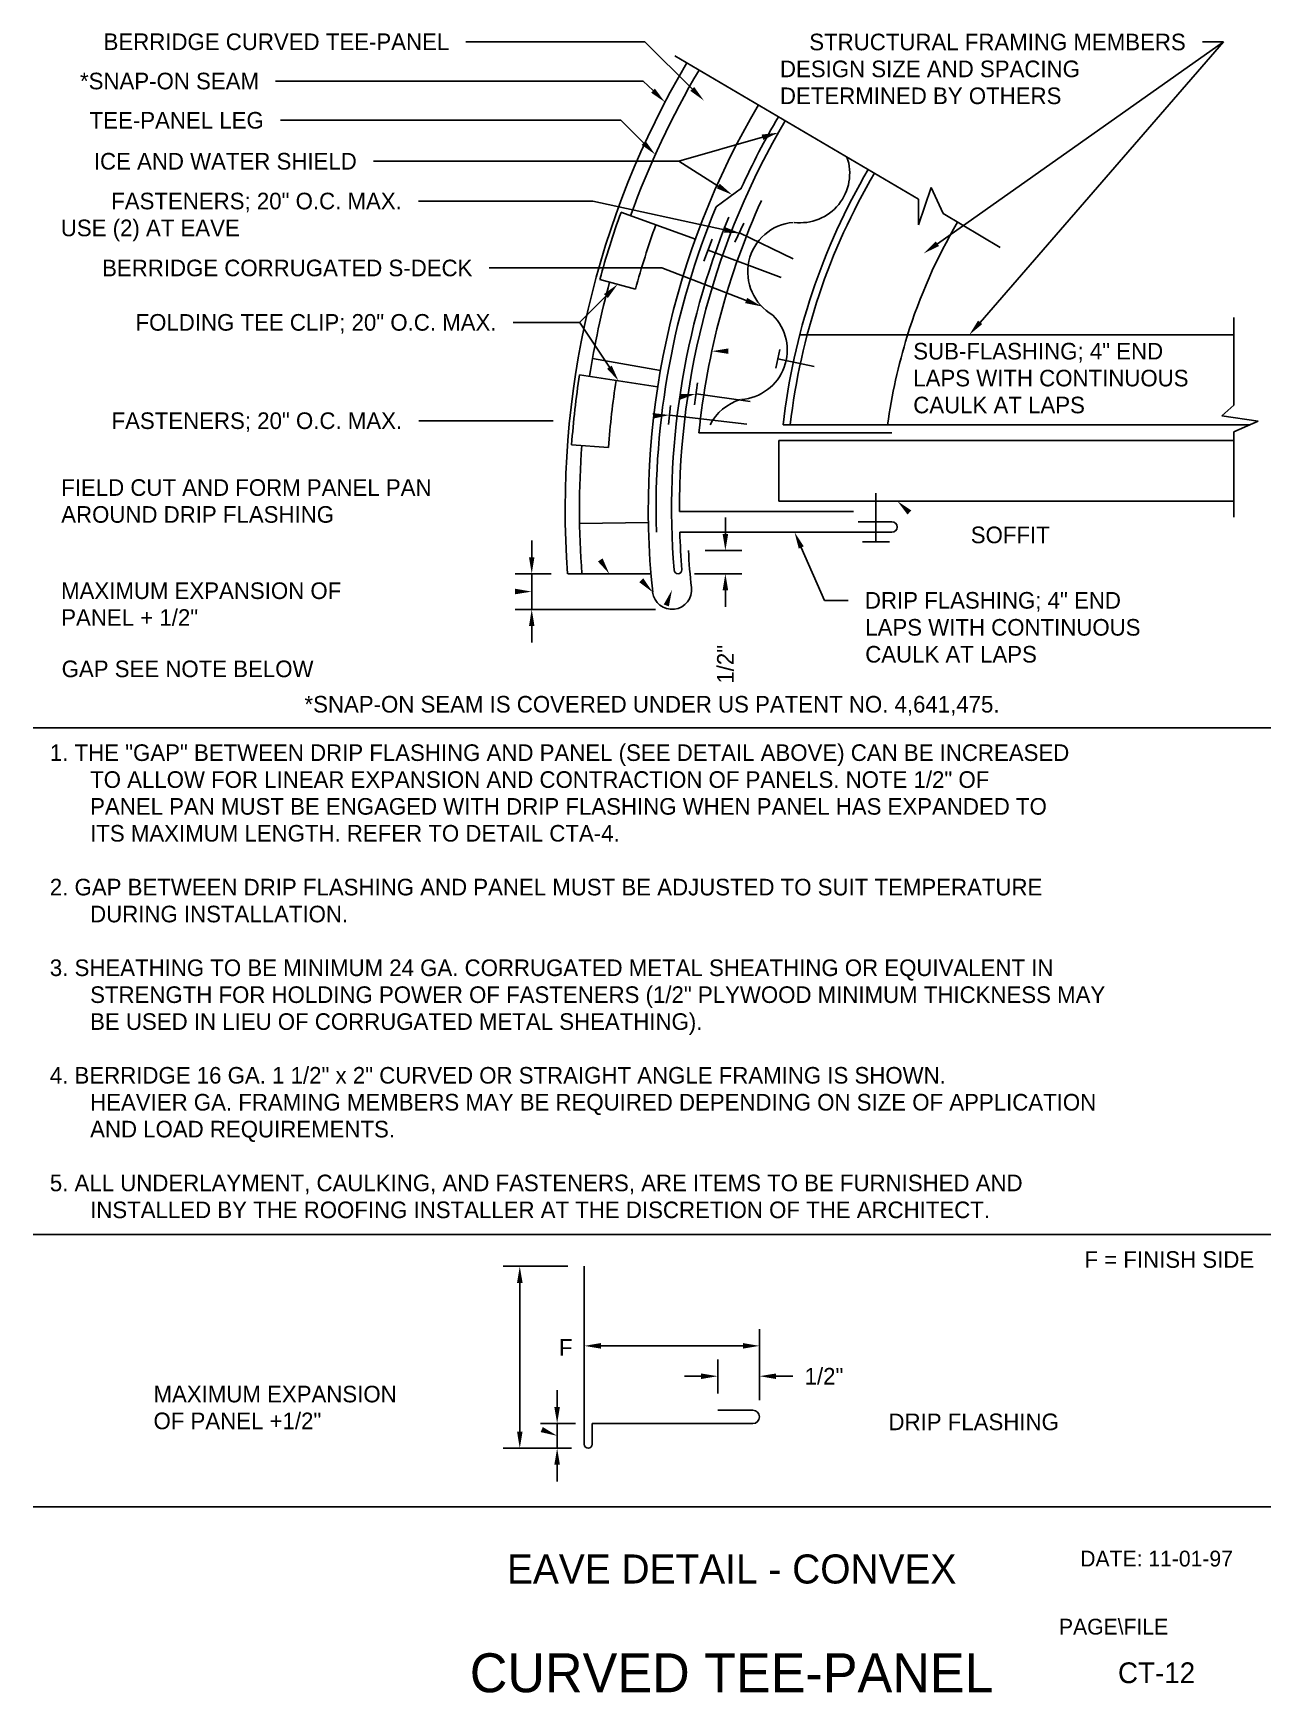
# Model space of a CAD drawing. Extents: x 1 to 15.9, y 0.5 to 20.5.
import ezdxf
from ezdxf.enums import TextEntityAlignment as Align

# ---------------------------------------------------------------- set-up
doc = ezdxf.new("R2010")
doc.units = 0
doc.header["$LTSCALE"] = 0.26666
doc.linetypes.add('HIDDENX2', pattern=[0])
for name, color, linetype in [('BORDER', 7, 'CONTINUOUS'), ('CMP-FLSH', 7, 'CONTINUOUS'), ('DIM-TXT', 7, 'CONTINUOUS'), ('STRCTR', 7, 'CONTINUOUS')]:
    doc.layers.add(name, color=color, linetype=linetype)

msp = doc.modelspace()

# ---------------------------------------------------------------- linework, layer by layer
at = {"layer": 'BORDER', "color": 0, "linetype": 'CONTINUOUS'}
for p, q in [((0.982, 12.129), (15.88, 12.129)), ((0.982, 6.026), (15.88, 6.026)), ((15.88, 2.75), (0.982, 2.75))]:
    msp.add_line(p, q, dxfattribs=at)
at = {"layer": 'CMP-FLSH', "color": 0, "linetype": 'CONTINUOUS'}
for p, q in [((9.507, 18.627), (9.204, 18.401)), ((9.428, 17.975), (9.538, 18.203)), ((9.055, 17.746), (9.154, 18.011)), ((9.483, 18.089), (10.131, 17.774)), ((9.105, 17.878), (9.987, 17.552)), ((9.971, 16.685), (9.922, 16.458)), ((9.946, 16.572), (10.384, 16.477)), ((8.979, 16.282), (8.943, 16.017)), ((8.654, 16.007), (8.628, 15.781)), ((8.961, 16.149), (9.614, 16.059)), ((8.641, 15.894), (9.572, 15.783)), ((8.996, 15.681), (11.319, 15.681)), ((9.959, 15.587), (15.436, 15.587)), ((9.959, 14.858), (9.959, 15.587)), ((9.959, 14.858), (15.436, 14.858)), ((11.126, 14.368), (11.126, 14.954)), ((8.762, 14.731), (10.855, 14.731)), ((11.319, 14.608), (10.912, 14.608)), ((8.766, 14.483), (11.319, 14.483)), ((10.963, 14.368), (11.289, 14.368)), ((8.419, 13.982), (7.416, 13.982)), ((7.616, 5.644), (7.616, 3.501)), ((9.645, 3.911), (9.222, 3.911)), ((7.71, 3.751), (9.645, 3.751)), ((7.71, 3.751), (7.71, 3.501))]:
    msp.add_line(p, q, dxfattribs=at)
at = {"layer": 'CMP-FLSH', "color": 0, "linetype": 'HIDDENX2'}
for p, q in [((8.953, 18.012), (8.057, 18.335)), ((8.233, 17.41), (7.803, 17.527)), ((8.532, 16.431), (7.716, 16.575)), ((8.499, 16.233), (7.559, 16.379)), ((7.907, 15.505), (7.463, 15.537)), ((8.388, 14.601), (7.559, 14.587))]:
    msp.add_line(p, q, dxfattribs=at)
at = {"layer": 'CMP-FLSH', "color": 0, "linetype": 'CONTINUOUS'}
for centre, radius, start, end in [((17.964, 14.767), 10.578, 149.5035, 184.2548), ((17.964, 14.767), 9.578, 149.5035, 186.032), ((17.964, 14.767), 9.203, 149.5035, 180.2205), ((17.964, 14.767), 9.297, 149.5035, 155.4685), ((17.964, 14.767), 9.484, 157.4695, 181.7001), ((17.964, 14.767), 9.015, 155.698, 174.1798), ((17.964, 14.767), 9.297, 157.816, 184.5525), ((11.319, 14.546), 0.0628, 270, 90), ((17.964, 14.767), 9.203, 181.7694, 184.5816), ((17.964, 14.767), 9.109, 183.1755, 185.9863), ((8.744, 14.03), 0.0469, 181.7001, 1.7001), ((8.672, 13.789), 0.235, 186.9195, 6.9195), ((9.645, 3.831), 0.0798, 270.0003, 89.9997), ((7.663, 3.501), 0.0469, 180, 0)]:
    msp.add_arc(centre, radius, start, end, dxfattribs=at)
at = {"layer": 'CMP-FLSH', "color": 0, "linetype": 'HIDDENX2'}
for centre, radius, start, end in [((17.964, 14.767), 10.407, 149.5035, 160.1931), ((17.963, 14.767), 10.528, 160.1927, 164.8041), ((17.965, 14.767), 10.085, 160.1933, 164.8038), ((17.964, 14.767), 10.407, 164.8038, 171.1932), ((17.963, 14.767), 10.528, 171.1927, 175.8041), ((17.965, 14.767), 10.085, 171.1933, 175.8038), ((17.964, 14.767), 10.406, 175.8037, 184.3256)]:
    msp.add_arc(centre, radius, start, end, dxfattribs=at)
at = {"layer": 'DIM-TXT', "color": 0, "linetype": 'CONTINUOUS'}
for p, q in [((8.346, 20.389), (6.19, 20.389)), ((8.914, 19.821), (8.346, 20.389)), ((11.867, 17.956), (15.311, 20.386)), ((12.381, 17.01), (15.311, 20.386)), ((15.311, 20.386), (15.056, 20.386)), ((8.323, 19.916), (3.9, 19.916)), ((8.443, 19.8), (8.323, 19.916)), ((8.057, 19.443), (3.957, 19.443)), ((8.33, 19.171), (8.057, 19.443)), ((9.76, 19.239), (8.753, 18.95)), ((8.753, 18.95), (5.077, 18.95)), ((9.228, 18.651), (8.753, 18.95)), ((7.719, 18.471), (5.619, 18.471)), ((9.304, 18.124), (7.719, 18.471)), ((8.549, 17.665), (6.469, 17.665)), ((9.564, 17.273), (8.549, 17.665)), ((7.876, 17.327), (7.558, 17.01)), ((7.558, 17.01), (6.759, 17.01)), ((7.918, 16.47), (7.56, 17.011)), ((7.24, 15.826), (5.623, 15.826)), ((9.314, 14.462), (9.314, 14.662)), ((6.983, 14.182), (6.983, 14.382)), ((9.069, 14.262), (9.514, 14.262)), ((10.228, 14.3), (10.509, 13.663)), ((7.216, 13.982), (6.783, 13.982)), ((6.983, 13.982), (6.983, 13.554)), ((8.944, 13.983), (9.514, 13.983)), ((9.314, 13.783), (9.314, 13.583)), ((10.509, 13.663), (10.794, 13.663)), ((8.472, 13.554), (6.783, 13.554)), ((6.983, 13.354), (6.983, 13.154)), ((7.416, 5.644), (6.639, 5.644)), ((6.839, 3.654), (6.839, 5.444)), ((9.725, 4.031), (9.725, 4.886)), ((9.525, 4.686), (7.816, 4.686)), ((9.222, 4.111), (9.222, 4.521)), ((9.022, 4.321), (8.822, 4.321)), ((9.925, 4.321), (10.125, 4.321)), ((7.289, 3.951), (7.289, 4.151)), ((7.51, 3.751), (7.089, 3.751)), ((7.289, 3.454), (7.289, 3.751)), ((7.463, 3.454), (6.639, 3.454)), ((7.289, 3.254), (7.289, 3.054))]:
    msp.add_line(p, q, dxfattribs=at)
for points in [[(8.466, 19.824), (8.42, 19.776), (8.587, 19.661)], [(8.938, 19.845), (8.891, 19.798), (9.056, 19.68)], [(8.353, 19.195), (8.306, 19.147), (8.471, 19.03)], [(9.751, 19.271), (9.769, 19.207), (9.952, 19.294)], [(9.246, 18.68), (9.211, 18.623), (9.398, 18.545)], [(9.311, 18.156), (9.297, 18.091), (9.499, 18.081)], [(11.887, 17.929), (11.848, 17.984), (11.704, 17.841)], [(7.9, 17.304), (7.853, 17.351), (8.018, 17.469)], [(9.576, 17.305), (9.552, 17.242), (9.751, 17.202)], [(12.406, 16.989), (12.356, 17.032), (12.25, 16.859)], [(7.946, 16.489), (7.89, 16.452), (8.029, 16.304)], [(9.281, 14.462), (9.348, 14.462), (9.314, 14.262)], [(10.197, 14.286), (10.258, 14.313), (10.147, 14.483)], [(6.95, 14.182), (7.016, 14.182), (6.983, 13.982)], [(9.281, 13.783), (9.348, 13.783), (9.314, 13.983)], [(6.95, 13.354), (7.016, 13.354), (6.983, 13.554)], [(6.806, 5.444), (6.873, 5.444), (6.839, 5.644)], [(7.816, 4.72), (7.816, 4.653), (7.616, 4.686)], [(9.525, 4.72), (9.525, 4.653), (9.725, 4.686)], [(9.022, 4.354), (9.022, 4.287), (9.222, 4.321)], [(9.925, 4.354), (9.925, 4.287), (9.725, 4.321)], [(7.255, 3.951), (7.322, 3.951), (7.289, 3.751)], [(6.806, 3.654), (6.873, 3.654), (6.839, 3.454)], [(7.255, 3.254), (7.322, 3.254), (7.289, 3.454)]]:
    msp.add_solid(points, dxfattribs=at)
at = {"layer": 'DIM-TXT', "color": 0, "linetype": 'CONTINUOUS', "extrusion": (0, 0, -1)}
for points in [[(-9.351, 16.63), (-9.151, 16.663), (-9.351, 16.696)], [(-8.758, 16.145), (-8.961, 16.149), (-8.771, 16.08)], [(-8.44, 15.918), (-8.641, 15.894), (-8.443, 15.851)], [(-11.507, 14.696), (-11.385, 14.858), (-11.553, 14.745)], [(-7.836, 14.168), (-7.917, 13.982), (-7.78, 14.131)], [(-6.783, 13.803), (-6.983, 13.768), (-6.783, 13.736)], [(-8.326, 13.928), (-8.44, 13.76), (-8.277, 13.882)], [(-8.572, 13.613), (-8.672, 13.789), (-8.634, 13.59)], [(-7.116, 3.709), (-7.289, 3.603), (-7.091, 3.648)]]:
    msp.add_solid(points, dxfattribs=at)
at = {"layer": 'STRCTR', "color": 0, "linetype": 'CONTINUOUS'}
for p, q in [((11.637, 18.494), (8.707, 20.219)), ((11.637, 18.185), (11.793, 18.634)), ((11.793, 18.634), (11.934, 18.319)), ((11.637, 18.494), (11.637, 18.185)), ((11.934, 18.319), (12.624, 17.913)), ((15.436, 16.012), (15.436, 17.069)), ((15.436, 16.858), (10.208, 16.858)), ((15.436, 16.012), (15.291, 15.883)), ((15.291, 15.883), (15.726, 15.819)), ((15.726, 15.819), (15.436, 15.691)), ((10.008, 15.775), (15.625, 15.775)), ((15.436, 15.691), (15.436, 14.666))]:
    msp.add_line(p, q, dxfattribs=at)
for centre, radius, start, end in [((10.215, 18.805), 0.596, 262.989, 19.1076), ((17.754, 14.901), 7.795, 149.5674, 173.563), ((10.183, 17.617), 0.599, 95.0282, 240.0966), ((17.754, 14.901), 6.546, 149.5799, 162.7226), ((9.463, 16.676), 0.596, 274.2393, 45.0333), ((9.664, 15.505), 0.599, 106.2779, 153.2274)]:
    msp.add_arc(centre, radius, start, end, dxfattribs=at)
at = {"layer": 'STRCTR', "color": 0, "linetype": 'HIDDENX2'}
for radius, start, end in [(7.708, 149.5682, 173.4893), (6.545, 162.7224, 172.3266)]:
    msp.add_arc((17.754, 14.901), radius, start, end, dxfattribs=at)

# ---------------------------------------------------------------- texts
at = {"layer": 'BORDER', "color": 0, "linetype": 'CONTINUOUS'}
for s, height, p in [('DATE: 11-01-97', 0.1902, (14.505, 2.125)), ('CURVED TEE-PANEL', 0.4688, (9.39, 0.75)), ('CT-12', 0.25, (14.505, 0.75))]:
    msp.add_text(s, height=height, dxfattribs=at).set_placement(p, align=Align.MIDDLE)
msp.add_text('PAGE\\FILE', height=0.1902, dxfattribs=at).set_placement((13.33, 1.21))
at = {"layer": 'DIM-TXT', "color": 0, "linetype": 'CONTINUOUS'}
for s, p in [('BERRIDGE CURVED TEE-PANEL', (5.99, 20.389)), ('STRUCTURAL FRAMING MEMBERS', (14.856, 20.386)), ('*SNAP-ON SEAM', (3.7, 19.916)), ('TEE-PANEL LEG', (3.757, 19.443)), ('ICE AND WATER SHIELD', (4.877, 18.95)), ('FASTENERS; 20" O.C. MAX.', (5.419, 18.471)), ('BERRIDGE CORRUGATED S-DECK', (6.269, 17.665)), ('FOLDING TEE CLIP; 20" O.C. MAX.', (6.559, 17.01)), ('FASTENERS; 20" O.C. MAX.', (5.423, 15.826))]:
    msp.add_text(s, height=0.2, dxfattribs=at).set_placement(p, align=Align.MIDDLE_RIGHT)
for s, p in [('DESIGN SIZE AND SPACING', (9.971, 19.962)), ('DETERMINED BY OTHERS', (9.971, 19.638)), ('USE (2) AT EAVE', (1.314, 18.047)), ('SUB-FLASHING; 4" END', (11.576, 16.563)), ('LAPS WITH CONTINUOUS', (11.576, 16.239)), ('CAULK AT LAPS', (11.576, 15.915)), ('FIELD CUT AND FORM PANEL PAN', (1.319, 14.921)), ('AROUND DRIP FLASHING', (1.319, 14.597)), ('SOFFIT', (12.268, 14.351)), ('MAXIMUM EXPANSION OF', (1.317, 13.679)), ('PANEL + 1/2"', (1.319, 13.356)), ('LAPS WITH CONTINUOUS', (10.998, 13.238)), ('CAULK AT LAPS', (10.998, 12.914)), ('GAP SEE NOTE BELOW', (1.324, 12.738)), ('1. THE "GAP" BETWEEN DRIP FLASHING AND PANEL (SEE DETAIL ABOVE) CAN BE INCREASED', (1.182, 11.729)), ('TO ALLOW FOR LINEAR EXPANSION AND CONTRACTION OF PANELS. NOTE 1/2" OF', (1.667, 11.405)), ('PANEL PAN MUST BE ENGAGED WITH DRIP FLASHING WHEN PANEL HAS EXPANDED TO', (1.667, 11.082)), ('ITS MAXIMUM LENGTH. REFER TO DETAIL CTA-4.', (1.667, 10.758)), ('2. GAP BETWEEN DRIP FLASHING AND PANEL MUST BE ADJUSTED TO SUIT TEMPERATURE', (1.182, 10.11)), ('DURING INSTALLATION.', (1.667, 9.786)), ('3. SHEATHING TO BE MINIMUM 24 GA. CORRUGATED METAL SHEATHING OR EQUIVALENT IN', (1.182, 9.139)), ('STRENGTH FOR HOLDING POWER OF FASTENERS (1/2" PLYWOOD MINIMUM THICKNESS MAY', (1.667, 8.815)), ('BE USED IN LIEU OF CORRUGATED METAL SHEATHING).', (1.667, 8.491)), ('4. BERRIDGE 16 GA. 1 1/2" x 2" CURVED OR STRAIGHT ANGLE FRAMING IS SHOWN.', (1.182, 7.844)), ('HEAVIER GA. FRAMING MEMBERS MAY BE REQUIRED DEPENDING ON SIZE OF APPLICATION', (1.667, 7.52)), ('AND LOAD REQUIREMENTS.', (1.667, 7.196)), ('5. ALL UNDERLAYMENT, CAULKING, AND FASTENERS, ARE ITEMS TO BE FURNISHED AND', (1.182, 6.548)), ('INSTALLED BY THE ROOFING INSTALLER AT THE DISCRETION OF THE ARCHITECT.', (1.667, 6.224)), ('F', (7.311, 4.567)), ('1/2"', (10.268, 4.221)), ('MAXIMUM EXPANSION', (2.43, 4.006)), ('OF PANEL +1/2"', (2.43, 3.683))]:
    msp.add_text(s, height=0.2, dxfattribs=at).set_placement(p)
msp.add_text('DRIP FLASHING; 4" END', height=0.2, dxfattribs=at).set_placement((10.994, 13.663), align=Align.MIDDLE_LEFT)
msp.add_text('1/2"', height=0.2, rotation=90, dxfattribs=at).set_placement((9.414, 12.66))
for s, p in [('*SNAP-ON SEAM IS COVERED UNDER US PATENT NO. 4,641,475.', (8.431, 12.312)), ('DRIP FLASHING', (12.303, 3.671))]:
    msp.add_text(s, height=0.2, dxfattribs=at).set_placement(p, align=Align.CENTER)
msp.add_text('F = FINISH SIDE', height=0.2, dxfattribs=at).set_placement((15.68, 5.626), align=Align.RIGHT)
msp.add_text('EAVE DETAIL - CONVEX', height=0.35, dxfattribs=at).set_placement((9.39, 2), align=Align.MIDDLE)

doc.saveas('drawing.dxf')
